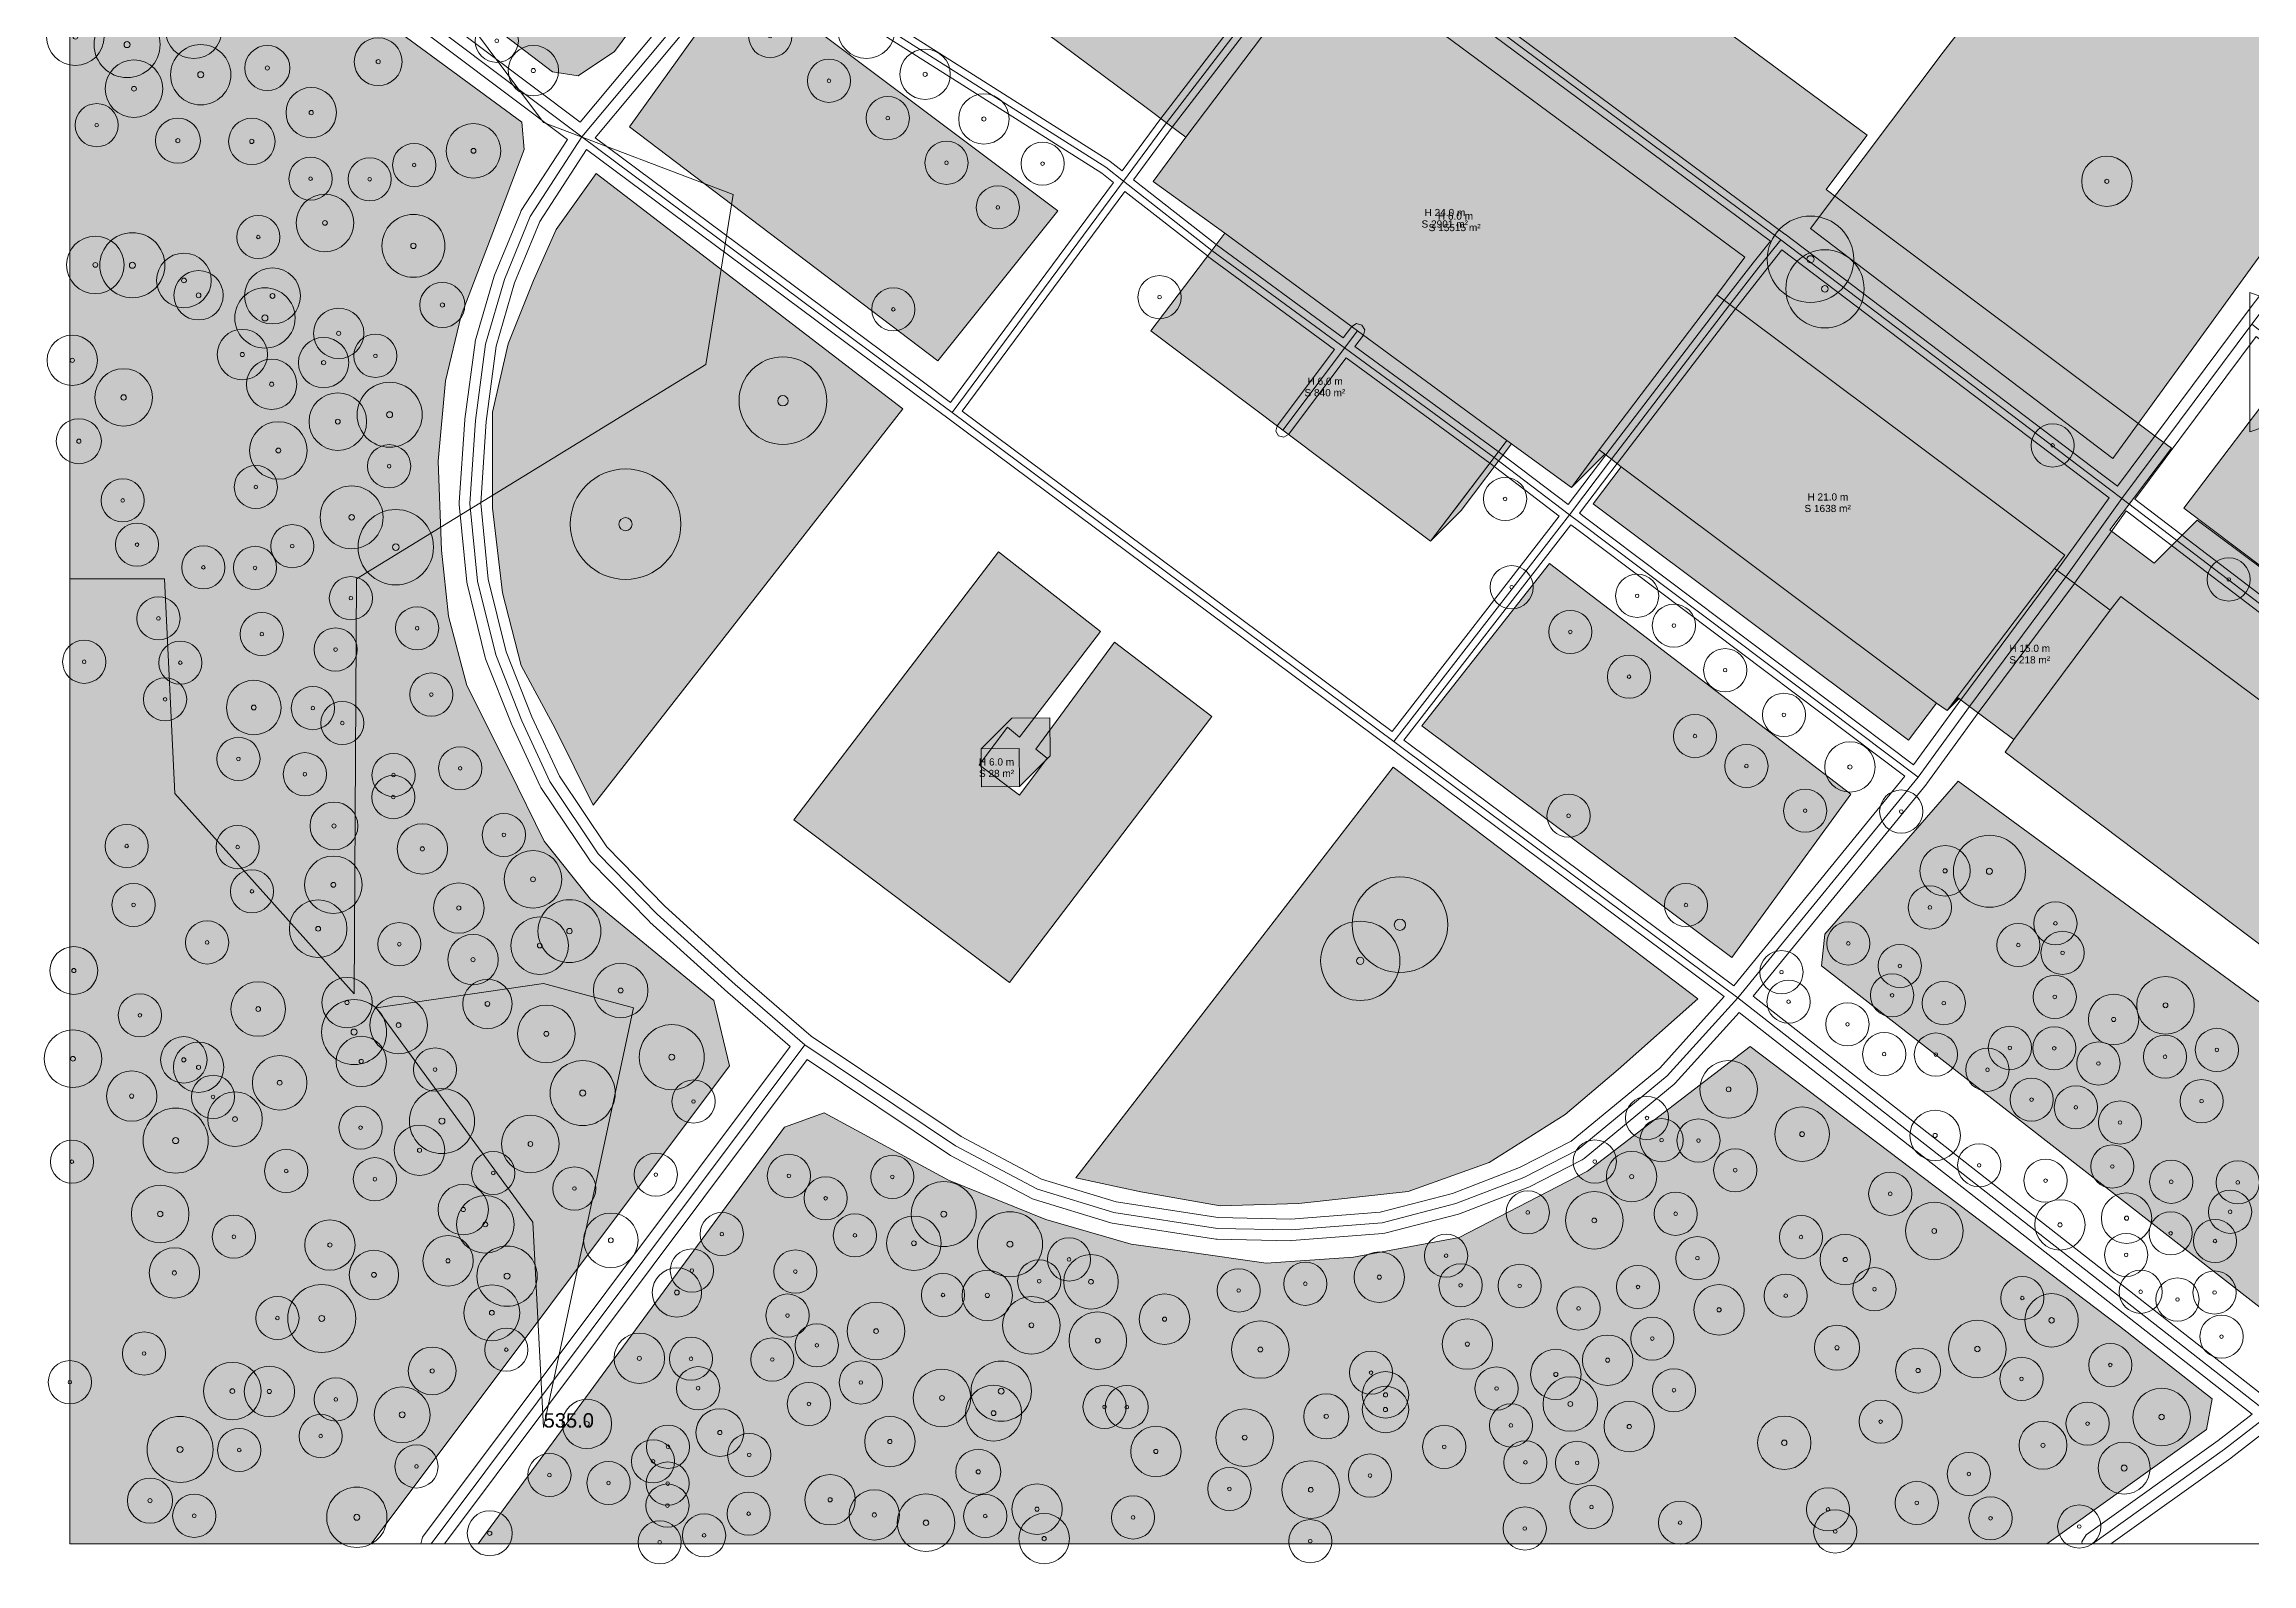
# Model space of a CAD drawing. Header units: metres. Extents: x -6 to 981, y -3 to 1020.
# Drawn here: x -3.6 to 303.2, y -2.8 to 208.4 of the extents above; entities that cross this region are included whole.
import ezdxf

# ---------------------------------------------------------------- set-up
doc = ezdxf.new("R2010")
doc.units = ezdxf.units.M
doc.header["$MEASUREMENT"] = 0
for name, color, linetype, lineweight, true_color in [('TPX_BUILDING_AREAS_TEXT', 7, 'CONTINUOUS', 0, 0x000000), ('TPX_BUILDING_HEIGHTS_TEXT', 7, 'CONTINUOUS', 0, 0x000000), ('TPX_BUILDINGS', 7, 'CONTINUOUS', 0, 0x000000), ('TPX_BUILDINGS_HATCH', 7, 'CONTINUOUS', 0, 0xf0f0f0), ('TPX_BUILDINGS_SHADOWS_HATCH', 7, 'CONTINUOUS', 0, 0x000000), ('TPX_BUILDINGS_SHADOWS_OUTLINES', 7, 'CONTINUOUS', 0, 0x000000), ('TPX_CONTOUR_LINES_5M', 7, 'CONTINUOUS', 0, 0x969696), ('TPX_CONTOUR_LINES_5M_TEXT', 7, 'CONTINUOUS', 0, 0x000000), ('TPX_FRAME_PROJECT', 7, 'CONTINUOUS', 0, 0x000000), ('TPX_ROADS_AXES', 7, 'CONTINUOUS', 0, 0x323232), ('TPX_ROADS_CONTOURS', 7, 'CONTINUOUS', 0, 0x646464), ('TPX_VEGETATION_GREEN_SPACES', 7, 'CONTINUOUS', 0, 0x58ba48), ('TPX_VEGETATION_GREEN_SPACES_HATCH', 7, 'CONTINUOUS', 0, 0x58ba48), ('TPX_VEGETATION_TREES_INDIVIDUAL', 7, 'CONTINUOUS', 0, 0x136734)]:
    doc.layers.add(name, color=color, linetype=linetype, lineweight=lineweight, true_color=true_color)
doc.styles.add('TPX_TEXTE', font='arial.ttf')

# ---------------------------------------------------------------- blocks, each defined once
blk = doc.blocks.new('TREETR003_CR039')
at = {"layer": 'TPX_VEGETATION_TREES_INDIVIDUAL'}
for radius in [3.89, 0.333]:
    blk.add_circle((0, 0, 0.04), radius, dxfattribs=at)
blk = doc.blocks.new('TREETR005_CR052')
at = {"layer": 'TPX_VEGETATION_TREES_INDIVIDUAL'}
for radius in [5.24, 0.458]:
    blk.add_circle((0, 0, 0.04), radius, dxfattribs=at)
blk = doc.blocks.new('TREETR004_CR039')
at = {"layer": 'TPX_VEGETATION_TREES_INDIVIDUAL'}
for radius in [3.87, 0.417]:
    blk.add_circle((0, 0, 0.04), radius, dxfattribs=at)
blk = doc.blocks.new('TREETR004_CR037')
at = {"layer": 'TPX_VEGETATION_TREES_INDIVIDUAL'}
for radius in [3.71, 0.375]:
    blk.add_circle((0, 0, 0.04), radius, dxfattribs=at)
blk = doc.blocks.new('TREETR004_CR044')
at = {"layer": 'TPX_VEGETATION_TREES_INDIVIDUAL'}
for radius in [4.37, 0.375]:
    blk.add_circle((0, 0, 0.04), radius, dxfattribs=at)
blk = doc.blocks.new('TREETR004_CR042')
at = {"layer": 'TPX_VEGETATION_TREES_INDIVIDUAL'}
for radius in [4.19, 0.417]:
    blk.add_circle((0, 0, 0.04), radius, dxfattribs=at)
blk = doc.blocks.new('TREETR003_CR032')
at = {"layer": 'TPX_VEGETATION_TREES_INDIVIDUAL'}
for radius in [3.23, 0.292]:
    blk.add_circle((0, 0, 0.04), radius, dxfattribs=at)
blk = doc.blocks.new('TREETR003_CR040')
at = {"layer": 'TPX_VEGETATION_TREES_INDIVIDUAL'}
for radius in [4, 0.333]:
    blk.add_circle((0, 0, 0.04), radius, dxfattribs=at)
blk = doc.blocks.new('TREETR003_CR038')
at = {"layer": 'TPX_VEGETATION_TREES_INDIVIDUAL'}
for radius in [3.79, 0.333]:
    blk.add_circle((0, 0, 0.04), radius, dxfattribs=at)
blk = doc.blocks.new('TREETR009_CR077')
at = {"layer": 'TPX_VEGETATION_TREES_INDIVIDUAL'}
for radius in [7.68, 0.914]:
    blk.add_circle((0, 0, 0.04), radius, dxfattribs=at)
blk = doc.blocks.new('TREETR003_CR030')
at = {"layer": 'TPX_VEGETATION_TREES_INDIVIDUAL'}
for radius in [3, 0.25]:
    blk.add_circle((0, 0, 0.04), radius, dxfattribs=at)
blk = doc.blocks.new('TREETR003_CR035')
at = {"layer": 'TPX_VEGETATION_TREES_INDIVIDUAL'}
for radius in [3.5, 0.292]:
    blk.add_circle((0, 0, 0.04), radius, dxfattribs=at)
blk = doc.blocks.new('TREETR004_CR047')
at = {"layer": 'TPX_VEGETATION_TREES_INDIVIDUAL'}
for radius in [4.72, 0.417]:
    blk.add_circle((0, 0, 0.04), radius, dxfattribs=at)
blk = doc.blocks.new('TREETR005_CR060')
at = {"layer": 'TPX_VEGETATION_TREES_INDIVIDUAL'}
for radius in [6, 0.5]:
    blk.add_circle((0, 0, 0.04), radius, dxfattribs=at)
blk = doc.blocks.new('TREETR007_CR061')
at = {"layer": 'TPX_VEGETATION_TREES_INDIVIDUAL'}
for radius in [6.09, 0.725]:
    blk.add_circle((0, 0, 0.04), radius, dxfattribs=at)
blk = doc.blocks.new('TREETR003_CR033')
at = {"layer": 'TPX_VEGETATION_TREES_INDIVIDUAL'}
for radius in [3.32, 0.292]:
    blk.add_circle((0, 0, 0.04), radius, dxfattribs=at)
blk = doc.blocks.new('TREETR005_CR054')
at = {"layer": 'TPX_VEGETATION_TREES_INDIVIDUAL'}
for radius in [5.44, 0.458]:
    blk.add_circle((0, 0, 0.04), radius, dxfattribs=at)
blk = doc.blocks.new('TREETR008_CR066')
at = {"layer": 'TPX_VEGETATION_TREES_INDIVIDUAL'}
for radius in [6.64, 0.792]:
    blk.add_circle((0, 0, 0.04), radius, dxfattribs=at)
blk = doc.blocks.new('TREETR005_CR055')
at = {"layer": 'TPX_VEGETATION_TREES_INDIVIDUAL'}
for radius in [5.51, 0.5]:
    blk.add_circle((0, 0, 0.04), radius, dxfattribs=at)
blk = doc.blocks.new('TREETR004_CR050')
at = {"layer": 'TPX_VEGETATION_TREES_INDIVIDUAL'}
for radius in [5, 0.417]:
    blk.add_circle((0, 0, 0.04), radius, dxfattribs=at)
blk = doc.blocks.new('TREETR004_CR046')
at = {"layer": 'TPX_VEGETATION_TREES_INDIVIDUAL'}
for radius in [4.59, 0.417]:
    blk.add_circle((0, 0, 0.04), radius, dxfattribs=at)
blk = doc.blocks.new('TREETR003_CR034')
at = {"layer": 'TPX_VEGETATION_TREES_INDIVIDUAL'}
for radius in [3.43, 0.333]:
    blk.add_circle((0, 0, 0.04), radius, dxfattribs=at)
blk = doc.blocks.new('TREETR004_CR045')
at = {"layer": 'TPX_VEGETATION_TREES_INDIVIDUAL'}
for radius in [4.52, 0.417]:
    blk.add_circle((0, 0, 0.04), radius, dxfattribs=at)
blk = doc.blocks.new('TREETR004_CR040')
at = {"layer": 'TPX_VEGETATION_TREES_INDIVIDUAL'}
for radius in [4, 0.375]:
    blk.add_circle((0, 0, 0.04), radius, dxfattribs=at)
blk = doc.blocks.new('TREETR004_CR036')
at = {"layer": 'TPX_VEGETATION_TREES_INDIVIDUAL'}
for radius in [3.61, 0.417]:
    blk.add_circle((0, 0, 0.04), radius, dxfattribs=at)
blk = doc.blocks.new('TREETR003_CR031')
at = {"layer": 'TPX_VEGETATION_TREES_INDIVIDUAL'}
for radius in [3.13, 0.292]:
    blk.add_circle((0, 0, 0.04), radius, dxfattribs=at)

msp = doc.modelspace()

# ---------------------------------------------------------------- hatches: boundary and pattern name
at = {"layer": 'TPX_BUILDINGS_HATCH'}
for points in [[(110.95, 231.32), (109.56, 229.48), (149.75, 199.48), (152.39, 197.51), (155.08, 195.5), (171.2, 216.86), (168.67, 218.75), (166.63, 220.28), (125.68, 250.85), (123.93, 248.54), (110.95, 231.32)], [(110.95, 231.32), (109.56, 229.48), (149.75, 199.48), (152.39, 197.51), (155.08, 195.5), (150.54, 189.35), (160.49, 182.16), (178.94, 168.59), (199.66, 153.36), (208.66, 146.83), (212.51, 152.03), (214.23, 150.74), (215.57, 149.71), (259.37, 116.85), (260.85, 115.83), (262.25, 117.66), (275.77, 135.56), (277.18, 137.42), (274.91, 139.12), (232.63, 170.78), (230.64, 172.27), (228.84, 173.61), (232.75, 178.84), (174.63, 221.87), (171.2, 216.86), (168.67, 218.75), (166.63, 220.28), (125.68, 250.85), (123.93, 248.54), (110.95, 231.32)], [(155.08, 195.5), (150.54, 189.35), (160.49, 182.16), (178.94, 168.59), (199.66, 153.36), (208.66, 146.83), (212.51, 152.03), (228.84, 173.61), (232.75, 178.84), (174.63, 221.87), (171.2, 216.86), (155.08, 195.5)], [(270.1, 111.77), (268.91, 110.02), (332.45, 62), (348.93, 83.87), (380.91, 126.26), (397.05, 147.64), (346.02, 185.92), (329.85, 164.6), (367.89, 136.04), (364.88, 132.51), (360.66, 126.99), (335.79, 93.74), (284.96, 131.68), (283.5, 129.75), (270.1, 111.77)], [(158.7, 179.78), (150.21, 168.59), (168.56, 154.8), (189.07, 139.37), (197.89, 151), (199.66, 153.36), (178.94, 168.59), (160.49, 182.16), (158.7, 179.78)], [(228.84, 173.61), (212.51, 152.03), (214.23, 150.74), (215.57, 149.71), (259.37, 116.85), (260.85, 115.83), (262.25, 117.66), (275.77, 135.56), (277.18, 137.42), (274.91, 139.12), (232.63, 170.78), (230.64, 172.27), (228.84, 173.61)], [(275.77, 135.56), (262.25, 117.66), (263.95, 116.38), (270.1, 111.77), (283.5, 129.75), (277.32, 134.39), (275.77, 135.56)], [(270.1, 111.77), (268.91, 110.02), (332.45, 62), (348.93, 83.87), (335.79, 93.74), (284.96, 131.68), (283.5, 129.75), (270.1, 111.77)], [(131.91, 110.53), (126.64, 110.48), (126.68, 105.22), (131.96, 105.26), (131.91, 110.53)]]:
    msp.add_hatch(color=256, dxfattribs=at).paths.add_polyline_path(points)
at = {"layer": 'TPX_BUILDINGS_SHADOWS_HATCH'}
for points in [[(98.14, 337.89), (65.89, 295.44), (72.19, 290.86), (116.94, 257.67), (115.02, 255.12), (118.15, 252.81), (123.93, 248.54), (125.68, 250.85), (166.63, 220.28), (168.67, 218.75), (171.2, 216.86), (174.63, 221.87), (232.75, 178.84), (228.84, 173.61), (232.63, 170.78), (274.91, 139.12), (277.18, 137.42), (275.77, 135.56), (277.32, 134.39), (283.5, 129.75), (284.96, 131.68), (335.79, 93.74), (344.68, 105.62), (295.57, 142.28), (289.6, 136.31), (283.69, 140.75), (283.46, 140.93), (292.03, 152.26), (289.76, 153.97), (247.48, 185.63), (244.02, 188.22), (245.81, 190.58), (249.73, 195.81), (191.6, 238.84), (185.14, 232.39), (183.52, 233.6), (181.48, 235.13), (140.53, 265.7), (129.97, 255.14), (124.51, 259.17), (122.07, 260.98), (125.62, 265.73), (127.54, 268.28), (85.64, 299.35), (88.71, 302.42), (95.08, 309.46), (91.95, 312.29), (87.71, 308.04), (90.84, 305.22), (84.47, 298.18), (81.34, 301), (82.17, 301.92), (76.5, 306.05), (99.78, 336.69), (98.14, 337.89)], [(192.66, 144.1), (189.07, 139.37), (193.31, 143.61), (200.33, 152.87), (199.66, 153.36), (197.89, 151), (192.66, 144.1)], [(212.18, 151.59), (208.66, 146.83), (213.28, 151.45), (212.51, 152.03), (212.18, 151.59)], [(262.25, 117.66), (260.85, 115.83), (262.5, 117.47), (262.25, 117.66)], [(130.88, 114.73), (126.64, 110.48), (131.91, 110.53), (131.96, 105.26), (136.2, 109.5), (136.16, 114.78), (130.88, 114.73)]]:
    msp.add_hatch(color=256, dxfattribs=at).paths.add_polyline_path(points)
at = {"layer": 'TPX_VEGETATION_GREEN_SPACES_HATCH'}
for points in [[(27.21, 283.21), (4.2, 252.59), (67.07, 204.58), (70.66, 204.02), (75.68, 207.42), (95.22, 233.84), (27.21, 283.21)], [(260.28, 207.31), (241.88, 182.83), (283.86, 150.84), (324.49, 206.87), (324.11, 211.57), (286.21, 240.88), (260.28, 207.31)], [(0, 231.68), (0, 0), (41.86, 0), (91.66, 66.41), (89.47, 75.49), (72.34, 89.57), (65.92, 97.64), (61.04, 107.56), (55.16, 119.31), (52.63, 128.91), (51.65, 138.11), (51.18, 150.48), (52.2, 161.65), (54.41, 170.71), (58.79, 182.26), (63.16, 193.79), (62.8, 197.59), (6.35, 239.11), (2.35, 237.72), (0, 231.68)], [(93.17, 218.42), (77.78, 196.94), (120.61, 164.44), (137.29, 185.29), (93.17, 218.42)], [(58.75, 157.29), (58.74, 143.96), (60.15, 132.19), (62.72, 122.09), (67.43, 113.33), (72.71, 102.65), (115.76, 157.73), (73.16, 190.45), (67.59, 182.67), (64.45, 175.58), (60.92, 166.77), (58.75, 157.29)], [(308.22, 163.02), (293.71, 143.95), (326.76, 119.05), (341.27, 138.12), (308.22, 163.02)], [(215.57, 149.71), (211.66, 144.54), (255.47, 111.69), (259.37, 116.85), (215.57, 149.71)], [(129.04, 137.85), (100.63, 100.6), (130.57, 78.01), (158.69, 114.99), (145.15, 125.31), (134.21, 110.42), (135.79, 109.21), (131.96, 104.05), (126.35, 108.27), (130.31, 113.51), (131.96, 112.11), (143.2, 126.79), (129.04, 137.85)], [(205.6, 136.26), (187.87, 113.68), (230.94, 81.49), (247.47, 104.2), (205.6, 136.26)], [(183.88, 107.93), (139.77, 50.86), (148.81, 48.91), (159.84, 46.98), (170.77, 47.27), (185.94, 48.96), (197.21, 52.99), (207.77, 59.67), (215.13, 65.93), (226.2, 75.72), (183.88, 107.93)], [(243.85, 84.73), (243.37, 80.31), (308.31, 29.72), (327.34, 58.3), (262.4, 105.99), (243.85, 84.73)], [(99.31, 57.91), (56.77, 0), (274.71, 0), (296.88, 15.89), (297.66, 20.15), (284.78, 30.23), (233.5, 69.12), (210.89, 51.8), (193.03, 42.57), (178.38, 39.84), (166.24, 39), (155.26, 40.56), (147.47, 41.63), (135.61, 45.08), (122.11, 50.52), (104.83, 59.88), (99.31, 57.91)]]:
    msp.add_hatch(color=256, dxfattribs=at).paths.add_polyline_path(points)

# ---------------------------------------------------------------- linework, layer by layer
at = {"layer": 'TPX_BUILDINGS', "elevation": 0.04}
for points in [[(110.95, 231.32), (109.56, 229.48), (149.75, 199.48), (152.39, 197.51), (155.08, 195.5), (171.2, 216.86), (168.67, 218.75), (166.63, 220.28), (125.68, 250.85), (123.93, 248.54)], [(155.08, 195.5), (150.54, 189.35), (160.49, 182.16), (178.94, 168.59), (199.66, 153.36), (208.66, 146.83), (212.51, 152.03), (228.84, 173.61), (232.75, 178.84), (174.63, 221.87), (171.2, 216.86)], [(270.1, 111.77), (268.91, 110.02), (332.45, 62), (348.93, 83.87), (380.91, 126.26), (397.05, 147.64), (346.02, 185.92), (329.85, 164.6), (367.89, 136.04), (364.88, 132.51), (360.66, 126.99), (335.79, 93.74), (284.96, 131.68), (283.5, 129.75)], [(158.7, 179.78), (150.21, 168.59), (168.56, 154.8), (189.07, 139.37), (197.89, 151), (199.66, 153.36), (178.94, 168.59), (160.49, 182.16)], [(228.84, 173.61), (212.51, 152.03), (214.23, 150.74), (215.57, 149.71), (259.37, 116.85), (260.85, 115.83), (262.25, 117.66), (275.77, 135.56), (277.18, 137.42), (274.91, 139.12), (232.63, 170.78), (230.64, 172.27)], [(275.77, 135.56), (262.25, 117.66), (263.95, 116.38), (270.1, 111.77), (283.5, 129.75), (277.32, 134.39)], [(270.1, 111.77), (268.91, 110.02), (332.45, 62), (348.93, 83.87), (335.79, 93.74), (284.96, 131.68), (283.5, 129.75)], [(131.91, 110.53), (126.64, 110.48), (126.68, 105.22), (131.96, 105.26)]]:
    msp.add_lwpolyline(points, close=True, dxfattribs=at)
msp.add_lwpolyline([(109.56, 229.48), (149.75, 199.48), (152.39, 197.51), (155.08, 195.5), (150.54, 189.35), (160.49, 182.16), (178.94, 168.59), (199.66, 153.36), (208.66, 146.83), (212.51, 152.03), (214.23, 150.74), (215.57, 149.71), (259.37, 116.85), (260.85, 115.83), (262.25, 117.66), (275.77, 135.56), (277.18, 137.42), (274.91, 139.12), (232.63, 170.78), (230.64, 172.27), (228.84, 173.61), (232.75, 178.84), (174.63, 221.87)], dxfattribs=at)
at = {"layer": 'TPX_BUILDINGS_SHADOWS_OUTLINES', "elevation": 0.04}
msp.add_lwpolyline([(174.63, 221.87), (232.75, 178.84), (228.84, 173.61), (232.63, 170.78), (274.91, 139.12), (277.18, 137.42), (275.77, 135.56), (277.32, 134.39), (283.5, 129.75), (284.96, 131.68), (335.79, 93.74), (344.68, 105.62), (295.57, 142.28), (289.6, 136.31), (283.69, 140.75), (283.46, 140.93), (292.03, 152.26), (289.76, 153.97), (247.48, 185.63), (244.02, 188.22), (245.81, 190.58), (249.73, 195.81), (191.6, 238.84)], dxfattribs=at)
for points in [[(192.66, 144.1), (189.07, 139.37), (193.31, 143.61), (200.33, 152.87), (199.66, 153.36), (197.89, 151)], [(212.18, 151.59), (208.66, 146.83), (213.28, 151.45), (212.51, 152.03)], [(262.25, 117.66), (260.85, 115.83), (262.5, 117.47)], [(130.88, 114.73), (126.64, 110.48), (131.91, 110.53), (131.96, 105.26), (136.2, 109.5), (136.16, 114.78)]]:
    msp.add_lwpolyline(points, close=True, dxfattribs=at)
at = {"layer": 'TPX_CONTOUR_LINES_5M', "elevation": 0.05}
for points in [[(46.45, 223.5), (65.84, 197.56), (92.18, 187.52), (88.38, 163.9), (39.86, 134.1), (39.51, 76.41), (14.61, 104.3), (13.17, 134.1), (0, 134.1)], [(302.88, 173.9), (302.88, 154.53), (330.22, 163.9), (302.88, 173.9)], [(65.84, 77.89), (42.57, 74.5), (64.33, 44.7), (65.84, 16.14), (78.33, 74.5), (65.84, 77.89)]]:
    msp.add_lwpolyline(points, dxfattribs=at)
at = {"layer": 'TPX_FRAME_PROJECT', "elevation": 0}
msp.add_lwpolyline([(0, 0), (974.48, 0), (974.48, 1013.19), (0, 1013.19)], close=True, dxfattribs=at)
at = {"layer": 'TPX_ROADS_AXES', "elevation": 0.03}
for points in [[(231.76, 75.89), (256.8, 106.55), (263.95, 116.38), (277.32, 134.39), (285.12, 145.28), (303.18, 169.54), (315.3, 185.64), (319.69, 191.47), (332.65, 209.63), (485.39, 412.39), (524.62, 466.57), (577.79, 537.9), (611.21, 582.72), (614.3, 590.33), (615.63, 596.45), (616.36, 601.55), (616.07, 608.93), (611.17, 647.23)], [(173.58, 329.52), (158.7, 310.53), (144.45, 290.92), (125.52, 264.23), (118.15, 252.81), (105, 235.68), (94.07, 223), (71.16, 195.56)], [(303.18, 169.54), (347, 134.97), (328.24, 112.4), (285.12, 145.28), (281.69, 147.88), (237.72, 181.24), (175.41, 227.56), (128.57, 262.37), (125.52, 264.23)], [(71.16, 195.56), (1.56, 247.93)], [(175.41, 227.56), (172.36, 223.56), (168.67, 218.75), (152.39, 197.51)], [(94.07, 223), (143.96, 191.32), (146.42, 189.4), (158.7, 179.78), (197.89, 151), (208.36, 143.03), (209.8, 141.95), (256.8, 106.55)], [(122.6, 157.23), (146.42, 189.4), (152.39, 197.51)], [(55.61, 144.61), (56.39, 156.13), (57.79, 166.75), (60.39, 175.75), (63.99, 184.48), (71.16, 195.56)], [(71.16, 195.56), (118.03, 160.63), (122.6, 157.23), (183.95, 111.52), (185.66, 110.24), (231.76, 75.89)], [(208.36, 143.03), (214.23, 150.74), (230.64, 172.27), (234.69, 177.42), (237.72, 181.24)], [(178.94, 168.59), (168.56, 154.8)], [(102.12, 69.33), (92.44, 77.74), (81.63, 87.52), (73.44, 95.9), (66.71, 105.95), (62.82, 114.37), (59.19, 123.54), (56.67, 133.8), (55.61, 144.61)], [(208.36, 143.03), (183.95, 111.52)], [(231.76, 75.89), (221.95, 65.03), (209.44, 54.7), (202.04, 50.9), (192.58, 47.27), (182.34, 44.61), (169.69, 43.62), (159.45, 43.82), (145.07, 46.04), (134.47, 49.27), (123.08, 55.31), (102.12, 69.33)], [(305.68, 17.99), (231.76, 75.89)], [(102.12, 69.33), (50.22, 0)], [(281.02, 0), (299.38, 13.13), (305.68, 17.99)]]:
    msp.add_lwpolyline(points, dxfattribs=at)
at = {"layer": 'TPX_ROADS_CONTOURS', "elevation": 0.03}
for points in [[(127.38, 264.27), (145.67, 290.04), (159.89, 309.63), (173.86, 327.44), (225.05, 289.15), (275.79, 250.6), (323.37, 214.36), (323.42, 214.33), (330.55, 209.27), (318.48, 192.36), (314.1, 186.54), (301.98, 170.44), (284.53, 146.98), (282.3, 148.68), (238.32, 182.04), (238.31, 182.05), (176.01, 228.37), (129.16, 263.18), (129.09, 263.23)], [(96.01, 222.95), (106.14, 234.7), (106.19, 234.76), (119.34, 251.89), (119.41, 251.99), (126.26, 262.61), (128.01, 261.54), (174, 227.36), (171.56, 224.16), (167.88, 219.36), (151.6, 198.12), (146.22, 190.82), (144.57, 192.11), (144.49, 192.16)], [(147.8, 189.59), (153.19, 196.91), (169.47, 218.14), (173.15, 222.95), (175.61, 226.17), (236.29, 181.06), (233.91, 178.03), (229.85, 172.87), (213.43, 151.35), (208.17, 144.43), (198.48, 151.81), (178.57, 166.43), (179.74, 167.99), (179.93, 168.73), (179.54, 169.39), (178.8, 169.59), (178.14, 169.2), (176.95, 167.62), (159.3, 180.58)], [(73, 195.43), (94.7, 221.42), (143.38, 190.5), (145.04, 189.21), (122.39, 158.63), (118.62, 161.44)], [(233.89, 76.13), (257.96, 105.6), (258.01, 105.67), (265.16, 115.49), (278.53, 133.49), (278.54, 133.51), (285.73, 143.55), (327.64, 111.6), (328.36, 111.4), (329.01, 111.76), (347.77, 134.33), (348, 135.08), (347.62, 135.76), (304.96, 169.41), (316.5, 184.74), (320.88, 190.57), (320.91, 190.6), (333.22, 207.85), (343.79, 204.29), (396.99, 165.21), (401.88, 157.55), (402.76, 150.01), (305.4, 20.11)], [(57.11, 144.63), (57.88, 155.98), (59.27, 166.45), (61.81, 175.26), (65.33, 183.79), (71.82, 193.82), (117.43, 159.83), (122, 156.43), (183.35, 110.72), (185.06, 109.44), (229.88, 76.05), (220.91, 66.12), (208.61, 55.96), (201.43, 52.28), (192.12, 48.7), (182.09, 46.09), (169.65, 45.12), (159.58, 45.32), (145.41, 47.51), (135.04, 50.66), (123.86, 56.6), (103.03, 70.53), (93.43, 78.86), (82.67, 88.6), (74.61, 96.85), (68.03, 106.69), (64.2, 114.96), (60.62, 123.99), (58.15, 134.05)], [(124, 157.44), (146.61, 187.98), (158.08, 179), (158.1, 178.98), (175.75, 166.02), (167.76, 155.4), (167.57, 154.66), (167.95, 154), (168.7, 153.81), (169.35, 154.19), (177.36, 164.83), (197.29, 150.2), (206.95, 142.85), (183.76, 112.91)], [(209.77, 143.23), (215.02, 150.14), (231.43, 171.65), (235.48, 176.8), (237.89, 179.85), (281.09, 147.08), (283.35, 145.37), (276.11, 135.27), (262.74, 117.28), (256.19, 108.26), (210.4, 142.75)], [(286.91, 145.17), (303.76, 167.81), (345.58, 134.82), (328.09, 113.77)], [(185.36, 111.71), (208.55, 141.64), (209.2, 141.15), (254.97, 106.68), (231.19, 77.56), (186.25, 111.04)]]:
    msp.add_lwpolyline(points, close=True, dxfattribs=at)
for points in [[(92.92, 223.96), (70.92, 197.61), (2.48, 249.12)], [(2.3, 245.5), (69.14, 195.2), (62.73, 185.3), (62.61, 185.06), (59, 176.32), (58.95, 176.17), (56.35, 167.17), (56.31, 166.95), (54.9, 156.32), (54.89, 156.23), (54.11, 144.71), (54.12, 144.46), (55.18, 133.65), (55.22, 133.44), (57.73, 123.18), (57.79, 122.98), (61.43, 113.81), (61.46, 113.74), (65.35, 105.32), (65.47, 105.12), (72.2, 95.06), (72.37, 94.85), (80.55, 86.47), (80.62, 86.41), (91.43, 76.63), (91.45, 76.61), (100.08, 69.11), (49.02, 0.9), (48.79, 0), (52.09, 0), (102.47, 67.29), (122.25, 54.06), (122.38, 53.98), (133.76, 47.94), (134.03, 47.83), (144.64, 44.61), (144.84, 44.56), (159.22, 42.34), (159.42, 42.32), (169.66, 42.12), (169.81, 42.13), (182.45, 43.11), (182.71, 43.16), (192.95, 45.82), (193.11, 45.87), (202.58, 49.5), (202.73, 49.57), (210.12, 53.37), (210.4, 53.55), (222.9, 63.88), (223.06, 64.03), (231.93, 73.85), (303.24, 18), (298.48, 14.33), (280.14, 1.22), (279.54, 0.25), (279.59, 0), (283.59, 0), (300.25, 11.91), (300.29, 11.94), (305.68, 16.1)]]:
    msp.add_lwpolyline(points, dxfattribs=at)
at = {"layer": 'TPX_VEGETATION_GREEN_SPACES', "elevation": 0}
for points in [[(27.21, 283.21), (4.2, 252.59), (67.07, 204.58), (70.66, 204.02), (75.68, 207.42), (95.22, 233.84)], [(260.28, 207.31), (241.88, 182.83), (283.86, 150.84), (324.49, 206.87), (324.11, 211.57), (286.21, 240.88)], [(0, 231.68), (0, 0), (41.86, 0), (91.66, 66.41), (89.47, 75.49), (72.34, 89.57), (65.92, 97.64), (61.04, 107.56), (55.16, 119.31), (52.63, 128.91), (51.65, 138.11), (51.18, 150.48), (52.2, 161.65), (54.41, 170.71), (58.79, 182.26), (63.16, 193.79), (62.8, 197.59), (6.35, 239.11), (2.35, 237.72)], [(93.17, 218.42), (77.78, 196.94), (120.61, 164.44), (137.29, 185.29)], [(58.75, 157.29), (58.74, 143.96), (60.15, 132.19), (62.72, 122.09), (67.43, 113.33), (72.71, 102.65), (115.76, 157.73), (73.16, 190.45), (67.59, 182.67), (64.45, 175.58), (60.92, 166.77)], [(308.22, 163.02), (293.71, 143.95), (326.76, 119.05), (341.27, 138.12)], [(215.57, 149.71), (211.66, 144.54), (255.47, 111.69), (259.37, 116.85)], [(129.04, 137.85), (100.63, 100.6), (130.57, 78.01), (158.69, 114.99), (145.15, 125.31), (134.21, 110.42), (135.79, 109.21), (131.96, 104.05), (126.35, 108.27), (130.31, 113.51), (131.96, 112.11), (143.2, 126.79)], [(205.6, 136.26), (187.87, 113.68), (230.94, 81.49), (247.47, 104.2)], [(183.88, 107.93), (139.77, 50.86), (148.81, 48.91), (159.84, 46.98), (170.77, 47.27), (185.94, 48.96), (197.21, 52.99), (207.77, 59.67), (215.13, 65.93), (226.2, 75.72)], [(243.85, 84.73), (243.37, 80.31), (308.31, 29.72), (327.34, 58.3), (262.4, 105.99)], [(99.31, 57.91), (56.77, 0), (274.71, 0), (296.88, 15.89), (297.66, 20.15), (284.78, 30.23), (233.5, 69.12), (210.89, 51.8), (193.03, 42.57), (178.38, 39.84), (166.24, 39), (155.26, 40.56), (147.47, 41.63), (135.61, 45.08), (122.11, 50.52), (104.83, 59.88)]]:
    msp.add_lwpolyline(points, close=True, dxfattribs=at)

# ---------------------------------------------------------------- block references
at = {"layer": 'TPX_VEGETATION_TREES_INDIVIDUAL'}
for name, p in [('TREETR003_CR040', (0.79, 209.47, 0.04)), ('TREETR004_CR046', (7.97, 208.38, 0.04)), ('TREETR003_CR039', (17.23, 210.33, 0.04)), ('TREETR003_CR030', (59.33, 208.91, 0.04)), ('TREETR003_CR030', (97.33, 209.56, 0.04)), ('TREETR003_CR040', (110.69, 210.46, 0.04)), ('TREETR003_CR033', (42.86, 206, 0.04)), ('TREETR003_CR040', (8.93, 202.24, 0.04)), ('TREETR004_CR042', (18.2, 204.19, 0.04)), ('TREETR003_CR031', (27.45, 205.12, 0.04)), ('TREETR003_CR035', (64.42, 204.77, 0.04)), ('TREETR003_CR030', (105.49, 203.35, 0.04)), ('TREETR003_CR035', (118.85, 204.25, 0.04)), ('TREETR003_CR030', (3.75, 197.18, 0.04)), ('TREETR003_CR035', (33.55, 198.93, 0.04)), ('TREETR003_CR030', (113.66, 198.16, 0.04)), ('TREETR003_CR035', (127.01, 198.04, 0.04)), ('TREETR003_CR031', (15.03, 195.02, 0.04)), ('TREETR003_CR032', (25.3, 194.92, 0.04)), ('TREETR003_CR038', (56.1, 193.61, 0.04)), ('TREETR003_CR030', (47.86, 191.64, 0.04)), ('TREETR003_CR030', (121.82, 191.95, 0.04)), ('TREETR003_CR030', (135.17, 191.83, 0.04)), ('TREETR003_CR030', (33.46, 189.74, 0.04)), ('TREETR003_CR030', (41.68, 189.66, 0.04)), ('TREETR003_CR035', (283.04, 189.38, 0.04)), ('TREETR003_CR040', (35.46, 183.59, 0.04)), ('TREETR003_CR030', (128.95, 185.75, 0.04)), ('TREETR003_CR030', (26.2, 181.63, 0.04)), ('TREETR004_CR044', (47.75, 180.4, 0.04)), ('TREETR005_CR060', (241.86, 178.54, 0.04)), ('TREETR003_CR040', (3.56, 177.76, 0.04)), ('TREETR004_CR045', (8.7, 177.71, 0.04)), ('TREETR003_CR038', (15.87, 175.6, 0.04)), ('TREETR005_CR054', (243.87, 174.43, 0.04)), ('TREETR003_CR034', (17.9, 173.53, 0.04)), ('TREETR003_CR039', (28.17, 173.44, 0.04)), ('TREETR003_CR031', (51.78, 172.19, 0.04)), ('TREETR003_CR030', (151.42, 173.27, 0.04)), ('TREETR004_CR042', (27.12, 170.38, 0.04)), ('TREETR003_CR030', (114.43, 171.58, 0.04)), ('TREETR003_CR035', (23.99, 165.3, 0.04)), ('TREETR003_CR035', (37.37, 168.24, 0.04)), ('TREETR003_CR035', (0.35, 164.5, 0.04)), ('TREETR003_CR035', (35.27, 164.17, 0.04)), ('TREETR003_CR030', (42.47, 165.12, 0.04)), ('TREETR004_CR040', (7.49, 159.33, 0.04)), ('TREETR003_CR035', (28.05, 161.17, 0.04)), ('TREETR007_CR061', (99.09, 158.88, 0.04)), ('TREETR003_CR040', (37.25, 155.97, 0.04)), ('TREETR004_CR045', (44.45, 156.93, 0.04)), ('TREETR003_CR031', (1.27, 153.25, 0.04)), ('TREETR003_CR040', (28.99, 151.96, 0.04)), ('TREETR003_CR030', (275.5, 152.66, 0.04)), ('TREETR003_CR030', (44.38, 149.77, 0.04)), ('TREETR003_CR030', (7.36, 145.02, 0.04)), ('TREETR003_CR030', (25.86, 146.88, 0.04)), ('TREETR009_CR077', (77.23, 141.72, 0.04)), ('TREETR003_CR030', (199.43, 145.22, 0.04)), ('TREETR004_CR044', (39.17, 142.67, 0.04)), ('TREETR003_CR030', (9.35, 138.87, 0.04)), ('TREETR003_CR030', (30.92, 138.66, 0.04)), ('TREETR005_CR052', (45.3, 138.52, 0.04)), ('TREETR003_CR030', (18.57, 135.71, 0.04)), ('TREETR003_CR030', (25.75, 135.64, 0.04)), ('TREETR003_CR030', (200.34, 132.95, 0.04)), ('TREETR003_CR030', (299.97, 134.03, 0.04)), ('TREETR003_CR030', (39.07, 131.43, 0.04)), ('TREETR003_CR030', (217.78, 131.76, 0.04)), ('TREETR003_CR030', (12.33, 128.62, 0.04)), ('TREETR003_CR030', (26.69, 126.44, 0.04)), ('TREETR003_CR030', (48.27, 127.25, 0.04)), ('TREETR003_CR030', (208.49, 126.74, 0.04)), ('TREETR003_CR030', (222.88, 127.62, 0.04)), ('TREETR003_CR030', (36.94, 124.29, 0.04)), ('TREETR003_CR030', (2.01, 122.59, 0.04)), ('TREETR003_CR030', (15.36, 122.46, 0.04)), ('TREETR003_CR030', (216.65, 120.52, 0.04)), ('TREETR003_CR030', (230.01, 121.42, 0.04)), ('TREETR003_CR030', (13.25, 117.37, 0.04)), ('TREETR003_CR038', (25.57, 116.23, 0.04)), ('TREETR003_CR030', (50.24, 118.03, 0.04)), ('TREETR003_CR030', (33.78, 116.15, 0.04)), ('TREETR003_CR030', (37.87, 114.07, 0.04)), ('TREETR003_CR030', (238.17, 115.21, 0.04)), ('TREETR003_CR030', (225.81, 112.26, 0.04)), ('TREETR003_CR030', (23.44, 109.09, 0.04)), ('TREETR003_CR030', (54.25, 107.78, 0.04)), ('TREETR003_CR030', (232.96, 108.1, 0.04)), ('TREETR003_CR035', (247.34, 107.97, 0.04)), ('TREETR003_CR030', (32.67, 106.96, 0.04)), ('TREETR003_CR030', (44.99, 106.84, 0.04)), ('TREETR003_CR030', (44.96, 103.78, 0.04)), ('TREETR003_CR030', (241.12, 101.89, 0.04)), ('TREETR003_CR030', (254.47, 101.77, 0.04)), ('TREETR003_CR033', (36.71, 99.77, 0.04)), ('TREETR003_CR030', (60.32, 98.52, 0.04)), ('TREETR003_CR030', (208.25, 101.19, 0.04)), ('TREETR003_CR030', (7.92, 96.98, 0.04)), ('TREETR003_CR030', (23.33, 96.83, 0.04)), ('TREETR003_CR035', (49, 96.58, 0.04)), ('TREETR004_CR050', (266.72, 93.47, 0.04)), ('TREETR003_CR040', (36.63, 91.59, 0.04)), ('TREETR003_CR040', (64.37, 92.35, 0.04)), ('TREETR003_CR035', (260.56, 93.53, 0.04)), ('TREETR003_CR030', (25.32, 90.68, 0.04)), ('TREETR008_CR066', (184.82, 86.04, 0.04)), ('TREETR003_CR030', (8.87, 88.79, 0.04)), ('TREETR003_CR040', (34.52, 85.48, 0.04)), ('TREETR003_CR035', (54.06, 88.36, 0.04)), ('TREETR004_CR044', (69.43, 85.15, 0.04)), ('TREETR003_CR030', (224.56, 88.77, 0.04)), ('TREETR003_CR030', (258.45, 88.44, 0.04)), ('TREETR003_CR030', (275.89, 86.23, 0.04)), ('TREETR003_CR030', (19.09, 83.58, 0.04)), ('TREETR003_CR030', (45.79, 83.33, 0.04)), ('TREETR003_CR040', (65.31, 83.14, 0.04)), ('TREETR005_CR055', (179.3, 81.02, 0.04)), ('TREETR003_CR030', (247.11, 83.44, 0.04)), ('TREETR003_CR030', (270.73, 83.21, 0.04)), ('TREETR003_CR033', (0.57, 79.67, 0.04)), ('TREETR003_CR035', (56.04, 81.19, 0.04)), ('TREETR003_CR030', (254.27, 80.31, 0.04)), ('TREETR003_CR030', (276.88, 82.13, 0.04)), ('TREETR003_CR038', (76.55, 76.9, 0.04)), ('TREETR003_CR030', (237.83, 79.44, 0.04)), ('TREETR003_CR038', (26.19, 74.32, 0.04)), ('TREETR003_CR035', (38.53, 75.22, 0.04)), ('TREETR003_CR034', (58.04, 75.03, 0.04)), ('TREETR003_CR030', (238.81, 75.34, 0.04)), ('TREETR003_CR030', (253.2, 76.23, 0.04)), ('TREETR003_CR030', (260.38, 75.14, 0.04)), ('TREETR003_CR030', (275.8, 76.01, 0.04)), ('TREETR003_CR040', (291.19, 74.84, 0.04)), ('TREETR003_CR030', (9.75, 73.45, 0.04)), ('TREETR004_CR045', (39.51, 71.12, 0.04)), ('TREETR003_CR040', (45.69, 72.09, 0.04)), ('TREETR003_CR040', (66.22, 70.87, 0.04)), ('TREETR003_CR030', (247, 72.2, 0.04)), ('TREETR003_CR035', (283.98, 72.87, 0.04)), ('TREETR003_CR040', (0.45, 67.41, 0.04)), ('TREETR004_CR045', (83.65, 67.63, 0.04)), ('TREETR003_CR030', (252.1, 68.06, 0.04)), ('TREETR003_CR030', (259.28, 67.99, 0.04)), ('TREETR003_CR030', (269.56, 68.92, 0.04)), ('TREETR003_CR030', (275.73, 68.86, 0.04)), ('TREETR003_CR030', (291.12, 67.69, 0.04)), ('TREETR003_CR030', (298.32, 68.64, 0.04)), ('TREETR003_CR032', (15.85, 67.26, 0.04)), ('TREETR003_CR035', (17.9, 66.22, 0.04)), ('TREETR003_CR038', (29.17, 64.07, 0.04)), ('TREETR003_CR035', (40.5, 67.03, 0.04)), ('TREETR003_CR030', (50.76, 65.91, 0.04)), ('TREETR003_CR030', (266.45, 65.88, 0.04)), ('TREETR003_CR030', (281.87, 66.75, 0.04)), ('TREETR003_CR035', (8.61, 62.22, 0.04)), ('TREETR003_CR030', (19.91, 62.11, 0.04)), ('TREETR004_CR045', (71.27, 62.64, 0.04)), ('TREETR003_CR030', (86.67, 61.47, 0.04)), ('TREETR003_CR040', (230.48, 63.16, 0.04)), ('TREETR003_CR030', (272.58, 61.73, 0.04)), ('TREETR003_CR030', (296.2, 61.51, 0.04)), ('TREETR003_CR038', (22.96, 59.02, 0.04)), ('TREETR004_CR045', (51.72, 58.74, 0.04)), ('TREETR003_CR030', (219.14, 59.18, 0.04)), ('TREETR003_CR030', (278.73, 60.65, 0.04)), ('TREETR003_CR030', (284.87, 58.55, 0.04)), ('TREETR004_CR045', (14.72, 56.03, 0.04)), ('TREETR003_CR030', (40.41, 57.83, 0.04)), ('TREETR003_CR040', (64.01, 55.56, 0.04)), ('TREETR003_CR030', (221.17, 56.09, 0.04)), ('TREETR003_CR030', (226.3, 56.04, 0.04)), ('TREETR003_CR038', (240.69, 56.93, 0.04)), ('TREETR003_CR035', (259.18, 56.75, 0.04)), ('TREETR003_CR030', (0.31, 53.1, 0.04)), ('TREETR003_CR035', (48.6, 54.68, 0.04)), ('TREETR003_CR030', (211.89, 53.12, 0.04)), ('TREETR003_CR030', (265.3, 52.6, 0.04)), ('TREETR003_CR030', (283.79, 52.43, 0.04)), ('TREETR003_CR030', (30.08, 51.8, 0.04)), ('TREETR003_CR030', (42.4, 50.66, 0.04)), ('TREETR003_CR030', (58.84, 51.52, 0.04)), ('TREETR003_CR030', (70.12, 49.37, 0.04)), ('TREETR003_CR030', (81.43, 51.3, 0.04)), ('TREETR003_CR030', (99.92, 51.13, 0.04)), ('TREETR003_CR030', (114.3, 50.99, 0.04)), ('TREETR003_CR035', (217.01, 51.02, 0.04)), ('TREETR003_CR030', (231.4, 51.91, 0.04)), ('TREETR003_CR030', (274.52, 50.47, 0.04)), ('TREETR003_CR030', (291.98, 50.31, 0.04)), ('TREETR003_CR030', (301.23, 50.22, 0.04)), ('TREETR004_CR040', (12.57, 45.83, 0.04)), ('TREETR003_CR035', (54.68, 46.45, 0.04)), ('TREETR003_CR030', (105.03, 48.01, 0.04)), ('TREETR004_CR045', (121.44, 45.81, 0.04)), ('TREETR003_CR030', (252.94, 48.64, 0.04)), ('TREETR003_CR030', (300.16, 46.14, 0.04)), ('TREETR003_CR040', (57.74, 44.38, 0.04)), ('TREETR003_CR030', (90.6, 43.04, 0.04)), ('TREETR004_CR045', (130.64, 41.63, 0.04)), ('TREETR003_CR030', (202.58, 46.05, 0.04)), ('TREETR003_CR040', (211.82, 44.94, 0.04)), ('TREETR003_CR030', (223.12, 45.86, 0.04)), ('TREETR003_CR040', (259.05, 43.47, 0.04)), ('TREETR003_CR035', (276.52, 44.32, 0.04)), ('TREETR003_CR035', (285.77, 45.25, 0.04)), ('TREETR003_CR030', (291.91, 43.15, 0.04)), ('TREETR003_CR030', (22.81, 42.67, 0.04)), ('TREETR003_CR035', (36.15, 41.52, 0.04)), ('TREETR003_CR038', (75.18, 42.17, 0.04)), ('TREETR003_CR030', (109.09, 42.86, 0.04)), ('TREETR003_CR038', (117.29, 41.76, 0.04)), ('TREETR003_CR030', (191.23, 40.03, 0.04)), ('TREETR003_CR030', (240.55, 42.62, 0.04)), ('TREETR003_CR035', (246.69, 39.5, 0.04)), ('TREETR003_CR030', (285.72, 40.14, 0.04)), ('TREETR003_CR030', (298.07, 42.07, 0.04)), ('TREETR003_CR035', (14.54, 37.64, 0.04)), ('TREETR003_CR034', (42.27, 37.37, 0.04)), ('TREETR003_CR035', (52.56, 39.32, 0.04)), ('TREETR004_CR042', (60.76, 37.19, 0.04)), ('TREETR003_CR030', (86.44, 37.97, 0.04)), ('TREETR003_CR030', (100.82, 37.83, 0.04)), ('TREETR003_CR030', (138.84, 39.51, 0.04)), ('TREETR003_CR038', (141.89, 36.41, 0.04)), ('TREETR003_CR035', (181.95, 37.05, 0.04)), ('TREETR003_CR030', (226.15, 39.69, 0.04)), ('TREETR003_CR034', (84.36, 34.92, 0.04)), ('TREETR003_CR030', (121.33, 34.57, 0.04)), ('TREETR003_CR035', (127.49, 34.51, 0.04)), ('TREETR003_CR030', (134.7, 36.48, 0.04)), ('TREETR003_CR030', (162.42, 35.2, 0.04)), ('TREETR003_CR030', (171.67, 36.13, 0.04)), ('TREETR003_CR030', (193.24, 35.92, 0.04)), ('TREETR003_CR030', (201.46, 35.84, 0.04)), ('TREETR003_CR030', (217.89, 35.69, 0.04)), ('TREETR003_CR030', (238.42, 34.47, 0.04)), ('TREETR003_CR030', (250.75, 35.37, 0.04)), ('TREETR003_CR030', (271.29, 34.15, 0.04)), ('TREETR003_CR030', (287.73, 35.02, 0.04)), ('TREETR003_CR030', (292.85, 33.94, 0.04)), ('TREETR003_CR030', (298, 34.92, 0.04)), ('TREETR003_CR030', (28.86, 31.37, 0.04)), ('TREETR004_CR047', (35.02, 31.31, 0.04)), ('TREETR003_CR039', (58.65, 32.1, 0.04)), ('TREETR003_CR030', (99.73, 31.71, 0.04)), ('TREETR003_CR040', (133.62, 30.36, 0.04)), ('TREETR003_CR035', (152.11, 31.21, 0.04)), ('TREETR003_CR030', (209.64, 32.7, 0.04)), ('TREETR003_CR035', (229.16, 32.51, 0.04)), ('TREETR004_CR037', (275.36, 31.05, 0.04)), ('TREETR003_CR040', (112.04, 29.55, 0.04)), ('TREETR003_CR040', (142.84, 28.23, 0.04)), ('TREETR003_CR040', (165.42, 26.99, 0.04)), ('TREETR003_CR035', (194.19, 27.74, 0.04)), ('TREETR003_CR030', (219.88, 28.51, 0.04)), ('TREETR004_CR040', (265.05, 27.06, 0.04)), ('TREETR003_CR030', (298.97, 28.78, 0.04)), ('TREETR003_CR030', (10.33, 26.44, 0.04)), ('TREETR003_CR030', (60.66, 26.97, 0.04)), ('TREETR003_CR035', (79.14, 25.77, 0.04)), ('TREETR003_CR030', (86.32, 25.71, 0.04)), ('TREETR003_CR030', (97.62, 25.6, 0.04)), ('TREETR003_CR030', (103.8, 27.58, 0.04)), ('TREETR003_CR035', (213.68, 25.51, 0.04)), ('TREETR003_CR031', (245.54, 27.24, 0.04)), ('TREETR003_CR030', (283.52, 24.84, 0.04)), ('TREETR003_CR030', (0.02, 22.45, 0.04)), ('TREETR003_CR040', (22.6, 21.21, 0.04)), ('TREETR003_CR035', (27.74, 21.16, 0.04)), ('TREETR003_CR033', (50.36, 24.01, 0.04)), ('TREETR003_CR030', (87.31, 21.61, 0.04)), ('TREETR003_CR030', (109.92, 22.41, 0.04)), ('TREETR004_CR042', (129.42, 21.2, 0.04)), ('TREETR003_CR030', (180.8, 23.78, 0.04)), ('TREETR003_CR030', (198.24, 21.57, 0.04)), ('TREETR003_CR035', (206.48, 23.53, 0.04)), ('TREETR003_CR031', (256.81, 24.07, 0.04)), ('TREETR003_CR030', (271.18, 22.91, 0.04)), ('TREETR003_CR030', (36.97, 20.05, 0.04)), ('TREETR004_CR039', (46.19, 17.92, 0.04)), ('TREETR003_CR030', (102.7, 19.42, 0.04)), ('TREETR003_CR040', (121.19, 20.26, 0.04)), ('TREETR003_CR039', (128.36, 18.15, 0.04)), ('TREETR003_CR030', (143.78, 19.02, 0.04)), ('TREETR003_CR030', (146.86, 18.99, 0.04)), ('TREETR003_CR032', (182.81, 18.65, 0.04)), ('TREETR003_CR032', (182.82, 20.69, 0.04)), ('TREETR003_CR038', (208.49, 19.42, 0.04)), ('TREETR003_CR030', (222.89, 21.33, 0.04)), ('TREETR004_CR040', (290.64, 17.61, 0.04)), ('TREETR003_CR034', (71.86, 16.65, 0.04)), ('TREETR003_CR033', (90.33, 15.45, 0.04)), ('TREETR003_CR040', (163.25, 14.75, 0.04)), ('TREETR003_CR031', (174.58, 17.7, 0.04)), ('TREETR003_CR030', (200.24, 16.44, 0.04)), ('TREETR003_CR035', (216.68, 16.28, 0.04)), ('TREETR003_CR030', (251.61, 16.97, 0.04)), ('TREETR003_CR030', (280.36, 16.69, 0.04)), ('TREETR004_CR046', (15.33, 13.1, 0.04)), ('TREETR003_CR030', (23.55, 13.02, 0.04)), ('TREETR003_CR030', (34.87, 14.96, 0.04)), ('TREETR003_CR030', (83.13, 13.47, 0.04)), ('TREETR003_CR030', (94.41, 12.34, 0.04)), ('TREETR003_CR035', (113.95, 14.2, 0.04)), ('TREETR003_CR035', (150.91, 12.82, 0.04)), ('TREETR003_CR030', (190.97, 13.46, 0.04)), ('TREETR004_CR037', (238.22, 14.03, 0.04)), ('TREETR003_CR033', (274.17, 13.68, 0.04)), ('TREETR003_CR030', (48.18, 10.74, 0.04)), ('TREETR003_CR030', (66.65, 9.54, 0.04)), ('TREETR003_CR030', (81.05, 11.45, 0.04)), ('TREETR003_CR031', (126.23, 9.99, 0.04)), ('TREETR003_CR030', (180.66, 9.47, 0.04)), ('TREETR003_CR030', (202.25, 11.31, 0.04)), ('TREETR003_CR030', (209.44, 11.24, 0.04)), ('TREETR003_CR030', (263.86, 9.69, 0.04)), ('TREETR004_CR036', (285.44, 10.51, 0.04)), ('TREETR003_CR030', (74.86, 8.44, 0.04)), ('TREETR003_CR030', (83.08, 8.36, 0.04)), ('TREETR003_CR035', (105.65, 6.1, 0.04)), ('TREETR003_CR030', (161.13, 7.61, 0.04)), ('TREETR003_CR040', (172.43, 7.5, 0.04)), ('TREETR003_CR031', (11.16, 5.99, 0.04)), ('TREETR003_CR030', (17.3, 3.88, 0.04)), ('TREETR004_CR042', (39.89, 3.67, 0.04)), ('TREETR003_CR030', (83.05, 5.3, 0.04)), ('TREETR003_CR030', (94.33, 4.17, 0.04)), ('TREETR003_CR035', (111.79, 4, 0.04)), ('TREETR004_CR040', (118.97, 2.91, 0.04)), ('TREETR003_CR030', (127.2, 3.85, 0.04)), ('TREETR003_CR035', (134.4, 4.8, 0.04)), ('TREETR003_CR030', (147.74, 3.65, 0.04)), ('TREETR003_CR030', (211.43, 5.09, 0.04)), ('TREETR003_CR030', (244.3, 4.77, 0.04)), ('TREETR003_CR030', (256.63, 5.67, 0.04)), ('TREETR003_CR030', (266.88, 3.53, 0.04)), ('TREETR003_CR031', (58.36, 1.45, 0.04)), ('TREETR003_CR030', (81.97, 0.2, 0.04)), ('TREETR003_CR030', (88.14, 1.16, 0.04)), ('TREETR003_CR035', (135.39, 0.71, 0.04)), ('TREETR003_CR030', (172.36, 0.35, 0.04)), ('TREETR003_CR030', (202.16, 2.11, 0.04)), ('TREETR003_CR030', (223.74, 2.92, 0.04)), ('TREETR003_CR030', (245.3, 1.7, 0.04)), ('TREETR003_CR030', (279.2, 2.39, 0.04))]:
    msp.add_blockref(name, p, dxfattribs=at)

# ---------------------------------------------------------------- texts
at = {"layer": 'TPX_BUILDING_AREAS_TEXT', "style": 'TPX_TEXTE'}
for s, p in [('S 2901 m²', (187.82, 182.94, 0.05)), ('S 15515 m²', (188.81, 182.45, 0.05)), ('S 840 m²', (171.56, 159.49, 0.05)), ('S 1638 m²', (241.02, 143.4, 0.05)), ('S 218 m²', (269.49, 122.36, 0.05)), ('S 28 m²', (126.33, 106.57, 0.05))]:
    msp.add_text(s, height=1, dxfattribs=at).set_placement(p)
at = {"layer": 'TPX_BUILDING_HEIGHTS_TEXT', "style": 'TPX_TEXTE'}
for s, p in [('H 24.0 m', (188.24, 184.54, 0.05)), ('H 6.0 m', (190.09, 184.05, 0.05)), ('H 6.0 m', (171.98, 161.09, 0.05)), ('H 21.0 m', (241.44, 145, 0.05)), ('H 15.0 m', (269.49, 123.96, 0.05)), ('H 6.0 m', (126.33, 108.17, 0.05))]:
    msp.add_text(s, height=1, dxfattribs=at).set_placement(p)
at = {"layer": 'TPX_CONTOUR_LINES_5M_TEXT', "style": 'TPX_TEXTE'}
msp.add_text('535.0', height=2, dxfattribs=at).set_placement((65.84, 16.14, 0.05))

doc.saveas('drawing.dxf')
